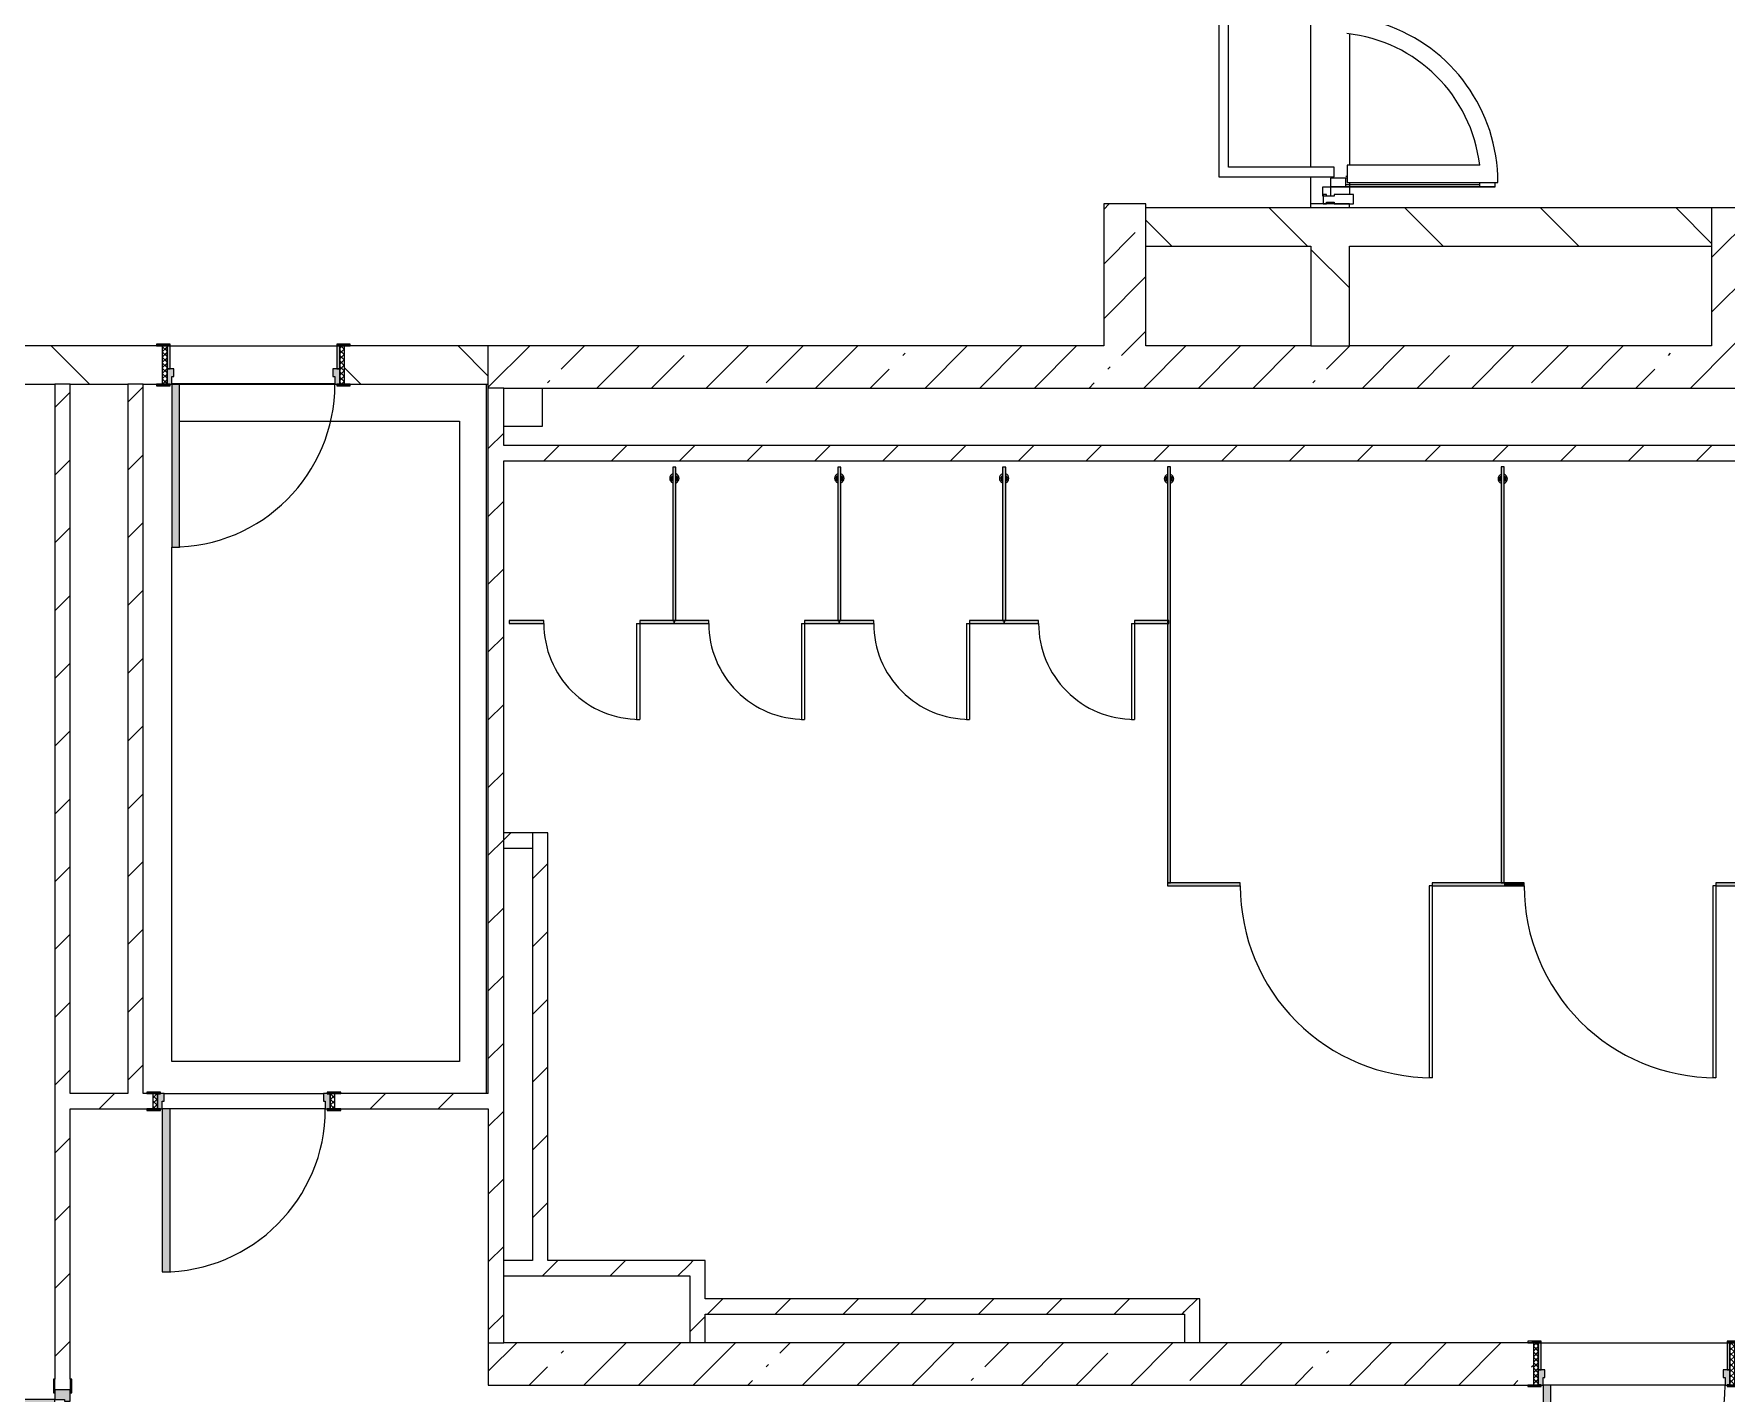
# Model space of a CAD drawing. Header units: millimetres. Extents: x 35092 to 251863, y -8553 to 29549.
# Drawn here: x 216693 to 225518, y 5138 to 12227 of the extents above; entities that cross this region are included whole.
import ezdxf

# ---------------------------------------------------------------- set-up
doc = ezdxf.new("R2010")
doc.units = ezdxf.units.MM
for name, color, linetype, lineweight in [('A-DETL-1', 7, 'Continuous', 5), ('A-DOOR-6', 7, 'Continuous', 5), ('A-GENM-2', 7, 'Continuous', 5), ('A-GLAZ-CWMG-2', 7, 'Continuous', 5), ('A-WALL', 7, 'Continuous', 9), ('I-WALL-3', 7, 'Continuous', 5)]:
    doc.layers.add(name, color=color, linetype=linetype, lineweight=lineweight)
for name, color, linetype, lineweight, true_color in [('A-DETL-GENF-3', 7, 'Continuous', 5, 0xaaaaaa), ('A-DOOR-2', 7, 'Continuous', 5, 0xaaaaaa), ('A-DOOR-3', 7, 'Continuous', 5, 0xe2e2e2), ('A-DOOR-FRAM-3', 7, 'Continuous', 5, 0xe2e2e2), ('A-DOOR-FRAM-4', 7, 'Continuous', 5, 0xaaaaaa), ('A-FLOR-1', 7, 'Continuous', 5, 0xaaaaaa), ('A-GENM-3', 7, 'Continuous', 5, 0xe2ddcd)]:
    doc.layers.add(name, color=color, linetype=linetype, lineweight=lineweight, true_color=true_color)
pattern_1 = [(45, (124852.98, 0), (-176.7767, 176.7767), [])]
pattern_2 = [(45, (124853, 0), (-285.1231, 285.1231), []), (45, (125138.1, 0), (-285.1231, 285.1231), [504.031, -100.806, 16.764, -84.042])]
pattern_3 = [(135, (124853, 0), (-353.5534, -353.5534), [])]

# ---------------------------------------------------------------- blocks, each defined once
blk = doc.blocks.new('110_Дверь_СКБ_1Ст_Внутренняя1 - Д-7а_л__950x2100h_Туалет-V293-2_2_2_птичка')
at = {"layer": 'A-DOOR-2'}
h = blk.add_hatch(dxfattribs=at)
h.set_pattern_fill('FP_118', color=256, style=0, pattern_type=2)
h.set_pattern_definition([(135, (1776.41, 174.685), (-14.14214, -14.14214), []), (225, (1776.41, 174.685), (14.14214, -14.14214), [])])
h.paths.add_polyline_path([(537.5, 110), (512.5, 110), (512.5, -110), (537.5, -110)])
at = {"layer": 'A-DOOR-3'}
h = blk.add_hatch(color=256, dxfattribs=at)
h.paths.add_polyline_path([(-487.5, 110), (-487.5, 30), (-452.5, 30), (-452.5, 70), (-462.5, 70), (-462.5, 110), (-472.5, 110)])
h.paths.add_polyline_path([(497.5, 110), (487.5, 110), (487.5, 70), (477.5, 70), (477.5, 30), (512.5, 30), (512.5, 110)])
at = {"layer": 'A-DOOR-FRAM-3'}
for points in [[(487.5, 1060), (447.5, 1060), (447.5, 110), (487.5, 112), (487.5, 692.5)], [(-512.5, 118), (-542.5, 118), (-542.5, 110), (-472.5, 110), (-472.5, 118), (-498.3, 118)], [(567.5, 118), (497.5, 118), (497.5, 110), (567.5, 110)], [(-487.5, 30), (-487.5, -110), (-472.5, -110), (-472.5, 30)], [(497.5, 30), (497.5, -110), (512.5, -110), (512.5, 30)], [(-487.5, -110), (-542.5, -110), (-542.5, -118), (-472.5, -118), (-472.5, -110)], [(567.5, -110), (497.5, -110), (497.5, -118), (567.5, -114)]]:
    blk.add_hatch(color=256, dxfattribs=at).paths.add_polyline_path(points)
at = {"layer": 'A-DOOR-FRAM-4'}
h = blk.add_hatch(dxfattribs=at)
h.set_pattern_fill('FP_119', color=256, style=0, pattern_type=2)
h.set_pattern_definition([(45, (-346.384, 174.685), (-14.1421, 14.1421), []), (135, (-346.384, 174.685), (-14.1421, -14.1421), [])])
h.paths.add_polyline_path([(-512.5, 110), (-512.5, -110), (-487.5, -110), (-487.5, 110)])
at = {"layer": 'A-DOOR-2'}
for p, q in [((487.5, 1060), (447.5, 1060)), ((447.5, 1060), (447.5, 110)), ((487.5, 110), (487.5, 1060)), ((447.5, 110), (487.5, 110))]:
    blk.add_line(p, q, dxfattribs=at)
blk.add_arc((487.5, 110), 950, 90, 180, dxfattribs=at)
at = {"layer": 'A-DOOR-FRAM-4'}
for p, q in [((-472.5, 118), (-542.5, 118)), ((-542.5, 118), (-542.5, 110)), ((-542.5, 110), (-472.5, 110)), ((-487.5, 110), (-512.5, 110)), ((-512.5, 110), (-512.5, -110)), ((-462.5, 110), (-487.5, 110)), ((-487.5, 110), (-487.5, 30)), ((-487.5, -110), (-487.5, 110)), ((-472.5, 110), (-487.5, 110)), ((-487.5, 110), (-487.5, 109)), ((-487.5, 109), (-472.5, 109)), ((-472.5, 110), (-472.5, 118)), ((-472.5, 109), (-472.5, 110)), ((-462.5, 70), (-462.5, 110)), ((487.5, 110), (487.5, 70)), ((512.5, 110), (487.5, 110)), ((567.5, 118), (497.5, 118)), ((497.5, 118), (497.5, 110)), ((512.5, 110), (497.5, 110)), ((497.5, 110), (497.5, 109)), ((497.5, 110), (567.5, 110)), ((497.5, 109), (512.5, 109)), ((512.5, 30), (512.5, 110)), ((537.5, 110), (512.5, 110)), ((512.5, 110), (512.5, -110)), ((512.5, 109), (512.5, 110)), ((537.5, -110), (537.5, 110)), ((567.5, 110), (567.5, 118)), ((-487.5, 30), (-452.5, 30)), ((-472.5, 30), (-487.5, 30)), ((-487.5, 30), (-487.5, -110)), ((-472.5, -110), (-472.5, 30)), ((-452.5, 70), (-462.5, 70)), ((-452.5, 30), (-452.5, 70)), ((487.5, 70), (477.5, 70)), ((477.5, 70), (477.5, 30)), ((477.5, 30), (512.5, 30)), ((512.5, 30), (497.5, 30)), ((497.5, 30), (497.5, -110)), ((512.5, -110), (512.5, 30)), ((-472.5, -110), (-542.5, -110)), ((-542.5, -110), (-542.5, -118)), ((-542.5, -118), (-472.5, -118)), ((-512.5, -110), (-487.5, -110)), ((-487.5, -110), (-472.5, -110)), ((-472.5, -118), (-472.5, -110)), ((497.5, -110), (512.5, -110)), ((567.5, -110), (497.5, -110)), ((497.5, -110), (497.5, -118)), ((497.5, -118), (567.5, -118)), ((512.5, -110), (537.5, -110)), ((567.5, -118), (567.5, -110))]:
    blk.add_line(p, q, dxfattribs=at)
blk = doc.blocks.new('110_Дверь_СКБ_2Ст - Д-5_п_ Из игровой в коридор-32215844-2_2_2_птичка')
at = {"layer": 'A-DOOR-3'}
for points in [[(-637.5, 41.1), (-637.5, 40), (-587.5, 42.2), (-587.5, 940), (-637.5, 940), (-637.5, 232.6)], [(612.5, 57.5), (612.5, 40), (662.5, 42.7), (662.5, 440), (612.5, 440), (612.5, 126.4)]]:
    blk.add_hatch(color=256, dxfattribs=at).paths.add_polyline_path(points)
h = blk.add_hatch(color=256, dxfattribs=at)
h.paths.add_polyline_path([(-687.5, 38.6), (-687.5, -40), (-627.5, -40), (-627.5, -10), (-637.5, -10), (-637.5, 40), (-687.5, 40)])
h.paths.add_polyline_path([(652.5, -20), (652.5, -40), (712.5, -38.6), (712.5, 40), (662.5, 40), (662.5, -10), (652.5, -10)])
at = {"layer": 'A-DOOR-FRAM-3'}
for points in [[(-742.5, 40), (-672.5, 40.3), (-672.5, 48), (-742.5, 48)], [(697.5, 48), (697.5, 40), (767.5, 40), (765.4, 48), (712.5, 48)], [(-742.5, -48), (-672.5, -48), (-672.5, -40), (-742.5, -43.9)], [(697.5, -48), (767.5, -48), (767.5, -40), (697.5, -40)]]:
    blk.add_hatch(color=256, dxfattribs=at).paths.add_polyline_path(points)
at = {"layer": 'A-DOOR-2'}
for p, q in [((-637.5, 940), (-637.5, 40)), ((-587.5, 940), (-637.5, 940)), ((-587.5, 40), (-587.5, 940)), ((662.5, 440), (612.5, 440)), ((612.5, 440), (612.5, 40)), ((662.5, 40), (662.5, 440)), ((-637.5, 40), (-587.5, 40)), ((612.5, 40), (662.5, 40))]:
    blk.add_line(p, q, dxfattribs=at)
for centre, radius, start, end in [((-637.5, 40), 900, 0, 90), ((662.5, 40), 400, 90, 180)]:
    blk.add_arc(centre, radius, start, end, dxfattribs=at)
at = {"layer": 'A-DOOR-FRAM-4'}
for p, q in [((-672.5, 48), (-742.5, 48)), ((-742.5, 48), (-742.5, 40)), ((-742.5, 40), (-672.5, 40)), ((-637.5, 40), (-687.5, 40)), ((-687.5, 40), (-687.5, -40)), ((-672.5, 40), (-672.5, 48)), ((-637.5, -10), (-637.5, 40)), ((662.5, 40), (662.5, -10)), ((712.5, 40), (662.5, 40)), ((767.5, 48), (697.5, 48)), ((697.5, 48), (697.5, 40)), ((697.5, 40), (767.5, 40)), ((712.5, -40), (712.5, 40)), ((767.5, 40), (767.5, 48)), ((-672.5, -40), (-742.5, -40)), ((-742.5, -40), (-742.5, -48)), ((-742.5, -48), (-672.5, -48)), ((-672.5, -39), (-687.5, -39)), ((-687.5, -39), (-687.5, -40)), ((-687.5, -40), (-627.5, -40)), ((-687.5, -40), (-672.5, -40)), ((-672.5, -40), (-672.5, -39)), ((-672.5, -48), (-672.5, -40)), ((-627.5, -10), (-637.5, -10)), ((-627.5, -40), (-627.5, -10)), ((662.5, -10), (652.5, -10)), ((652.5, -10), (652.5, -40)), ((652.5, -40), (712.5, -40)), ((712.5, -39), (697.5, -39)), ((697.5, -39), (697.5, -40)), ((697.5, -40), (712.5, -40)), ((767.5, -40), (697.5, -40)), ((697.5, -40), (697.5, -48)), ((697.5, -48), (767.5, -48)), ((712.5, -40), (712.5, -39)), ((767.5, -48), (767.5, -40))]:
    blk.add_line(p, q, dxfattribs=at)
blk = doc.blocks.new('110_Дверь_СКБ_1Ст_Внутренняя1 - Д-8 950x2100h_охрана-V256-2_2_2_птичка')
at = {"layer": 'A-DOOR-2'}
h = blk.add_hatch(dxfattribs=at)
h.set_pattern_fill('FP_102', color=256, style=0, pattern_type=2)
h.set_pattern_definition([(135, (1826.41, 164.685), (-14.14214, -14.14214), []), (225, (1826.41, 164.685), (14.14214, -14.14214), [])])
h.paths.add_polyline_path([(487.5, 100), (462.5, 100), (462.5, -100), (487.5, -100), (487.5, 92.9)])
at = {"layer": 'A-DOOR-3'}
h = blk.add_hatch(color=256, dxfattribs=at)
h.paths.add_polyline_path([(462.5, 100), (437.5, 100), (437.5, 60), (427.5, 60), (429.4, 20), (462.5, 20), (462.5, 92.9)])
h.paths.add_polyline_path([(-422.5, 100), (-437.5, 100), (-437.5, 20), (-402.5, 20), (-402.5, 60), (-412.5, 60), (-412.5, 100)])
at = {"layer": 'A-DOOR-FRAM-3'}
for points in [[(437.5, 950), (397.5, 950), (397.5, 100), (437.5, 100), (437.5, 755.1)], [(-488.9, 108), (-492.5, 108), (-492.5, 100), (-422.5, 100), (-422.5, 108), (-485.6, 108)], [(517.5, 108), (447.5, 108), (447.5, 100), (517.5, 100)], [(-437.5, 20), (-432.9, -100), (-422.5, -100), (-422.5, 20)], [(462.5, 20), (447.5, 20), (447.5, -100), (462.5, -100)], [(-485.6, -100), (-492.5, -100), (-492.5, -108), (-422.5, -108), (-422.5, -100), (-468.5, -100)], [(447.5, -100), (447.5, -108), (517.5, -108), (517.5, -100), (462.5, -100)]]:
    blk.add_hatch(color=256, dxfattribs=at).paths.add_polyline_path(points)
at = {"layer": 'A-DOOR-FRAM-4'}
h = blk.add_hatch(dxfattribs=at)
h.set_pattern_fill('FP_103', color=256, style=0, pattern_type=2)
h.set_pattern_definition([(45, (-296.384, 164.685), (-14.1421, 14.1421), []), (135, (-296.384, 164.685), (-14.1421, -14.1421), [])])
h.paths.add_polyline_path([(-437.5, 100), (-462.5, 100), (-462.5, -100), (-437.5, -100), (-437.5, -26.8)])
at = {"layer": 'A-DOOR-2'}
for p, q in [((437.5, 950), (397.5, 950)), ((397.5, 950), (397.5, 100)), ((437.5, 100), (437.5, 950)), ((397.5, 100), (437.5, 100))]:
    blk.add_line(p, q, dxfattribs=at)
blk.add_arc((437.5, 100), 850, 90, 180, dxfattribs=at)
at = {"layer": 'A-DOOR-FRAM-4'}
for p, q in [((-422.5, 108), (-492.5, 108)), ((-492.5, 108), (-492.5, 100)), ((-492.5, 100), (-422.5, 100)), ((-437.5, 100), (-462.5, 100)), ((-462.5, 100), (-462.5, -100)), ((-412.5, 100), (-437.5, 100)), ((-437.5, 100), (-437.5, 20)), ((-437.5, -100), (-437.5, 100)), ((-422.5, 100), (-437.5, 100)), ((-437.5, 100), (-437.5, 99)), ((-437.5, 99), (-422.5, 99)), ((-422.5, 100), (-422.5, 108)), ((-422.5, 99), (-422.5, 100)), ((-412.5, 60), (-412.5, 100)), ((437.5, 100), (437.5, 60)), ((462.5, 100), (437.5, 100)), ((517.5, 108), (447.5, 108)), ((447.5, 108), (447.5, 100)), ((462.5, 100), (447.5, 100)), ((447.5, 100), (447.5, 99)), ((447.5, 100), (517.5, 100)), ((447.5, 99), (462.5, 99)), ((462.5, 20), (462.5, 100)), ((487.5, 100), (462.5, 100)), ((462.5, 100), (462.5, -100)), ((462.5, 99), (462.5, 100)), ((487.5, -100), (487.5, 100)), ((517.5, 100), (517.5, 108)), ((-437.5, 20), (-402.5, 20)), ((-422.5, 20), (-437.5, 20)), ((-437.5, 20), (-437.5, -100)), ((-422.5, -100), (-422.5, 20)), ((-402.5, 60), (-412.5, 60)), ((-402.5, 20), (-402.5, 60)), ((437.5, 60), (427.5, 60)), ((427.5, 60), (427.5, 20)), ((427.5, 20), (462.5, 20)), ((462.5, 20), (447.5, 20)), ((447.5, 20), (447.5, -100)), ((462.5, -100), (462.5, 20)), ((-422.5, -100), (-492.5, -100)), ((-492.5, -100), (-492.5, -108)), ((-492.5, -108), (-422.5, -108)), ((-462.5, -100), (-437.5, -100)), ((-437.5, -100), (-422.5, -100)), ((-422.5, -108), (-422.5, -100)), ((447.5, -100), (462.5, -100)), ((517.5, -100), (447.5, -100)), ((447.5, -100), (447.5, -108)), ((447.5, -108), (517.5, -108)), ((462.5, -100), (487.5, -100)), ((517.5, -108), (517.5, -100))]:
    blk.add_line(p, q, dxfattribs=at)
blk = doc.blocks.new('110_Дверь_СКБ_1Ст_Внутренняя1 - Д-8 950x2100h_охрана-V296-2_2_2_птичка')
at = {"layer": 'A-DOOR-2'}
h = blk.add_hatch(dxfattribs=at)
h.set_pattern_fill('FP_122', color=256, style=0, pattern_type=2)
h.set_pattern_definition([(135, (1826.41, 104.685), (-14.14214, -14.14214), []), (225, (1826.41, 104.685), (14.14214, -14.14214), [])])
h.paths.add_polyline_path([(462.5, 40), (462.5, -40), (487.5, -40), (487.5, 40)])
at = {"layer": 'A-DOOR-3'}
h = blk.add_hatch(color=256, dxfattribs=at)
h.paths.add_polyline_path([(-437.5, 40), (-437.5, -40), (-402.5, -40), (-402.5, 0), (-412.5, 0), (-412.5, 40)])
h.paths.add_polyline_path([(462.5, 40), (437.5, 38.6), (437.5, 0), (427.5, 0), (427.5, -40), (462.5, -38), (462.5, 38.6)])
at = {"layer": 'A-DOOR-FRAM-3'}
for points in [[(397.5, 890), (397.5, 40), (437.5, 40), (437.5, 890)], [(-472.5, 48), (-492.5, 48), (-492.5, 40), (-422.5, 44), (-422.5, 48), (-462.5, 48)], [(517.5, 48), (447.5, 48), (447.5, 40), (517.5, 40)], [(-422.5, -40), (-492.5, -41.4), (-492.5, -48), (-422.5, -48), (-422.5, -41.4)], [(487.5, -40), (447.5, -40.1), (447.5, -48), (517.5, -48), (517.5, -40)]]:
    blk.add_hatch(color=256, dxfattribs=at).paths.add_polyline_path(points)
at = {"layer": 'A-DOOR-FRAM-4'}
h = blk.add_hatch(dxfattribs=at)
h.set_pattern_fill('FP_123', color=256, style=0, pattern_type=2)
h.set_pattern_definition([(45, (-296.384, 104.685), (-14.1421, 14.1421), []), (135, (-296.384, 104.685), (-14.1421, -14.1421), [])])
h.paths.add_polyline_path([(-462.5, 40), (-462.5, -40), (-437.5, -40), (-437.5, 40)])
at = {"layer": 'A-DOOR-2'}
for p, q in [((437.5, 890), (397.5, 890)), ((397.5, 890), (397.5, 40)), ((437.5, 40), (437.5, 890)), ((397.5, 40), (437.5, 40))]:
    blk.add_line(p, q, dxfattribs=at)
blk.add_arc((437.5, 40), 850, 90, 180, dxfattribs=at)
at = {"layer": 'A-DOOR-FRAM-4'}
for p, q in [((-422.5, 48), (-492.5, 48)), ((-492.5, 48), (-492.5, 40)), ((-492.5, 40), (-422.5, 40)), ((-437.5, 40), (-462.5, 40)), ((-462.5, 40), (-462.5, -40)), ((-412.5, 40), (-437.5, 40)), ((-437.5, 40), (-437.5, -40)), ((-437.5, -40), (-437.5, 40)), ((-422.5, 40), (-437.5, 40)), ((-437.5, 40), (-437.5, 39)), ((-437.5, 39), (-422.5, 39)), ((-422.5, 40), (-422.5, 48)), ((-422.5, 39), (-422.5, 40)), ((-412.5, 0), (-412.5, 40)), ((-402.5, 0), (-412.5, 0)), ((-402.5, -40), (-402.5, 0)), ((437.5, 0), (427.5, 0)), ((427.5, 0), (427.5, -40)), ((437.5, 40), (437.5, 0)), ((462.5, 40), (437.5, 40)), ((517.5, 48), (447.5, 48)), ((447.5, 48), (447.5, 40)), ((462.5, 40), (447.5, 40)), ((447.5, 40), (447.5, 39)), ((447.5, 40), (517.5, 40)), ((447.5, 39), (462.5, 39)), ((462.5, -40), (462.5, 40)), ((487.5, 40), (462.5, 40)), ((462.5, 40), (462.5, -40)), ((462.5, 39), (462.5, 40)), ((487.5, -40), (487.5, 40)), ((517.5, 40), (517.5, 48)), ((-422.5, -40), (-492.5, -40)), ((-492.5, -40), (-492.5, -48)), ((-492.5, -48), (-422.5, -48)), ((-462.5, -40), (-437.5, -40)), ((-422.5, -39), (-437.5, -39)), ((-437.5, -39), (-437.5, -40)), ((-437.5, -40), (-402.5, -40)), ((-437.5, -40), (-422.5, -40)), ((-422.5, -40), (-422.5, -39)), ((-422.5, -48), (-422.5, -40)), ((427.5, -40), (462.5, -40)), ((462.5, -39), (447.5, -39)), ((447.5, -39), (447.5, -40)), ((447.5, -40), (462.5, -40)), ((517.5, -40), (447.5, -40)), ((447.5, -40), (447.5, -48)), ((447.5, -48), (517.5, -48)), ((462.5, -40), (462.5, -39)), ((462.5, -40), (487.5, -40)), ((517.5, -48), (517.5, -40))]:
    blk.add_line(p, q, dxfattribs=at)
blk = doc.blocks.new('131_Сантехническая перегородка 7 - СП-1-V369-2_2_2_птичка')
at = {"layer": 'A-GENM-3'}
blk.add_hatch(color=256, dxfattribs=at).paths.add_polyline_path([(2165.9, 8), (-4.1, 8), (-4.1, -8), (2165.9, -8)])
at = {"layer": 'A-GENM-2'}
for p, q in [((2165.9, 8), (-4.1, 8)), ((-4.1, 8), (-4.1, -8)), ((2165.9, -8), (2165.9, 8)), ((-4.1, -8), (2165.9, -8))]:
    blk.add_line(p, q, dxfattribs=at)
at = {"layer": 'A-GENM-2', "flags": 128}
for points in [[(71.5, 8), (71.1, 8.5), (70.8, 9), (70.4, 9.5), (70, 9.9), (69.6, 10.4), (69.2, 10.8), (68.8, 11.2), (68.3, 11.6), (67.8, 12), (67.3, 12.3), (66.8, 12.7), (66.3, 13), (65.8, 13.3), (65.3, 13.6), (64.7, 13.8), (64.2, 14), (63.6, 14.3), (63, 14.4), (62.4, 14.6), (61.9, 14.7), (61.3, 14.9), (60.7, 14.9), (60.1, 15), (59.5, 15.1), (58.9, 15.1), (58.3, 15.1), (57.7, 15), (57.1, 15), (56.5, 14.9), (55.9, 14.8), (55.3, 14.7), (54.7, 14.5), (54.1, 14.4), (53.5, 14.2), (53, 13.9), (52.4, 13.7), (51.9, 13.4), (51.4, 13.2), (50.8, 12.9), (50.3, 12.5), (49.8, 12.2), (49.3, 11.8), (48.9, 11.4), (48.4, 11), (48, 10.6), (47.6, 10.2), (47.2, 9.7), (46.8, 9.3), (46.4, 8.8), (46.1, 8.3), (45.9, 8)], [(45.9, -8), (46.3, -8.5), (46.6, -9), (47, -9.5), (47.4, -9.9), (47.8, -10.4), (48.2, -10.8), (48.6, -11.2), (49.1, -11.6), (49.6, -12), (50, -12.3), (50.5, -12.7), (51.1, -13), (51.6, -13.3), (52.1, -13.6), (52.7, -13.8), (53.2, -14), (53.8, -14.3), (54.4, -14.4), (54.9, -14.6), (55.5, -14.7), (56.1, -14.9), (56.7, -14.9), (57.3, -15), (57.9, -15.1), (58.5, -15.1), (59.1, -15.1), (59.7, -15), (60.3, -15), (60.9, -14.9), (61.5, -14.8), (62.1, -14.7), (62.7, -14.5), (63.3, -14.4), (63.8, -14.2), (64.4, -13.9), (65, -13.7), (65.5, -13.4), (66, -13.2), (66.6, -12.9), (67.1, -12.5), (67.6, -12.2), (68, -11.8), (68.5, -11.4), (69, -11), (69.4, -10.6), (69.8, -10.2), (70.2, -9.7), (70.6, -9.3), (70.9, -8.8), (71.3, -8.3), (71.5, -8)]]:
    blk.add_lwpolyline(points, dxfattribs=at)
at = {"layer": 'A-GENM-2'}
for radius, start, end in [(24.6, 19.91127, 160.08873), (17.6, 45, 135), (17.6, 45, 135), (15.1, 45, 135), (24.6, 199.91127, 340.08873), (17.6, 225, 315), (17.6, 225, 315), (15.1, 225, 315)]:
    blk.add_arc((58.7, 0), radius, start, end, dxfattribs=at)
blk = doc.blocks.new('131_Сантехническая перегородка 6 - СП-1-V370-2_2_2_птичка')
at = {"layer": 'A-GENM-3'}
blk.add_hatch(color=256, dxfattribs=at).paths.add_polyline_path([(800, 8), (0, 8), (0, -8), (800, -8)])
at = {"layer": 'A-GENM-2'}
for p, q in [((800, 8), (0, 8)), ((0, 8), (0, -8)), ((800, -8), (800, 8)), ((0, -8), (800, -8))]:
    blk.add_line(p, q, dxfattribs=at)
at = {"layer": 'A-GENM-2', "flags": 128}
for points in [[(71.5, 8), (71.1, 8.5), (70.8, 9), (70.4, 9.5), (70, 9.9), (69.6, 10.4), (69.2, 10.8), (68.8, 11.2), (68.3, 11.6), (67.8, 12), (67.3, 12.3), (66.8, 12.7), (66.3, 13), (65.8, 13.3), (65.3, 13.6), (64.7, 13.8), (64.2, 14), (63.6, 14.3), (63, 14.4), (62.4, 14.6), (61.9, 14.7), (61.3, 14.9), (60.7, 14.9), (60.1, 15), (59.5, 15.1), (58.9, 15.1), (58.3, 15.1), (57.7, 15), (57.1, 15), (56.5, 14.9), (55.9, 14.8), (55.3, 14.7), (54.7, 14.5), (54.1, 14.4), (53.5, 14.2), (53, 13.9), (52.4, 13.7), (51.9, 13.4), (51.4, 13.2), (50.8, 12.9), (50.3, 12.5), (49.8, 12.2), (49.3, 11.8), (48.9, 11.4), (48.4, 11), (48, 10.6), (47.6, 10.2), (47.2, 9.7), (46.8, 9.3), (46.4, 8.8), (46.1, 8.3), (45.9, 8)], [(45.9, -8), (46.3, -8.5), (46.6, -9), (47, -9.5), (47.4, -9.9), (47.8, -10.4), (48.2, -10.8), (48.6, -11.2), (49.1, -11.6), (49.6, -12), (50, -12.3), (50.5, -12.7), (51.1, -13), (51.6, -13.3), (52.1, -13.6), (52.7, -13.8), (53.2, -14), (53.8, -14.3), (54.4, -14.4), (54.9, -14.6), (55.5, -14.7), (56.1, -14.9), (56.7, -14.9), (57.3, -15), (57.9, -15.1), (58.5, -15.1), (59.1, -15.1), (59.7, -15), (60.3, -15), (60.9, -14.9), (61.5, -14.8), (62.1, -14.7), (62.7, -14.5), (63.3, -14.4), (63.8, -14.2), (64.4, -13.9), (65, -13.7), (65.5, -13.4), (66, -13.2), (66.6, -12.9), (67.1, -12.5), (67.6, -12.2), (68, -11.8), (68.5, -11.4), (69, -11), (69.4, -10.6), (69.8, -10.2), (70.2, -9.7), (70.6, -9.3), (70.9, -8.8), (71.3, -8.3), (71.5, -8)]]:
    blk.add_lwpolyline(points, dxfattribs=at)
at = {"layer": 'A-GENM-2'}
for radius, start, end in [(24.6, 19.91127, 160.08873), (17.6, 45, 135), (17.6, 45, 135), (15.1, 45, 135), (24.6, 199.91127, 340.08873), (17.6, 225, 315), (17.6, 225, 315), (15.1, 225, 315)]:
    blk.add_arc((58.7, 0), radius, start, end, dxfattribs=at)
blk = doc.blocks.new('131_Сантехническая перегородка_Дверь МГН - СД-1-V371-2_2_2_птичка')
at = {"layer": 'A-GENM-3'}
for points in [[(-350.5, 8), (-370, 8), (-366.5, -8), (10, -8), (10, 8), (-335.4, 8)], [(1010, 8), (1010, -8), (1390, -8), (1390, 8), (1374, 8)]]:
    blk.add_hatch(color=256, dxfattribs=at).paths.add_polyline_path(points)
at = {"layer": 'A-DOOR-6'}
for p, q in [((10, 1008), (26, 1008)), ((10, 8), (10, 1008)), ((26, 8), (26, 1008)), ((10, 8), (26, 8))]:
    blk.add_line(p, q, dxfattribs=at)
blk.add_arc((10, 8), 1000, 360, 90, dxfattribs=at)
at = {"layer": 'A-GENM-2'}
for p, q in [((10, 8), (-370, 8)), ((-370, 8), (-370, -8)), ((10, -8), (10, 8)), ((1390, 8), (1010, 8)), ((1010, 8), (1010, -8)), ((1390, -8), (1390, 8)), ((-370, -8), (10, -8)), ((1010, -8), (1390, -8))]:
    blk.add_line(p, q, dxfattribs=at)
blk = doc.blocks.new('131_Сантехническая перегородка_Дверь 5 - СД-1-V372-2_2_2_птичка')
at = {"layer": 'A-GENM-3'}
for points in [[(250, 8), (70, 8), (70, -8), (250, -8)], [(859, 8), (750, 8), (750, -8), (930, -8), (930, 8), (886.3, 8)]]:
    blk.add_hatch(color=256, dxfattribs=at).paths.add_polyline_path(points)
at = {"layer": 'A-DOOR-6'}
for p, q in [((266, 508), (250, 508)), ((250, 8), (250, 508)), ((266, 8), (266, 508)), ((266, 8), (250, 8))]:
    blk.add_line(p, q, dxfattribs=at)
blk.add_arc((250, 8), 500, 360, 90, dxfattribs=at)
at = {"layer": 'A-GENM-2'}
for p, q in [((250, 8), (70, 8)), ((70, 8), (70, -8)), ((250, -8), (250, 8)), ((930, 8), (750, 8)), ((750, 8), (750, -8)), ((930, -8), (930, 8)), ((70, -8), (250, -8)), ((750, -8), (930, -8))]:
    blk.add_line(p, q, dxfattribs=at)
blk = doc.blocks.new('131_Сантехническая перегородка_Дверь 5 - СД-1-V373-2_2_2_птичка')
at = {"layer": 'A-GENM-3'}
for points in [[(78, 8), (78, -8), (250, -8), (250, 8)], [(750, 8), (750, -8), (930, -8), (930, 8), (921.6, 8)]]:
    blk.add_hatch(color=256, dxfattribs=at).paths.add_polyline_path(points)
at = {"layer": 'A-DOOR-6'}
for p, q in [((266, 508), (250, 508)), ((250, 8), (250, 508)), ((266, 8), (266, 508)), ((266, 8), (250, 8))]:
    blk.add_line(p, q, dxfattribs=at)
blk.add_arc((250, 8), 500, 360, 90, dxfattribs=at)
at = {"layer": 'A-GENM-2'}
for p, q in [((250, 8), (70, 8)), ((70, 8), (70, -8)), ((250, -8), (250, 8)), ((930, 8), (750, 8)), ((750, 8), (750, -8)), ((930, -8), (930, 8)), ((70, -8), (250, -8)), ((750, -8), (930, -8))]:
    blk.add_line(p, q, dxfattribs=at)
blk = doc.blocks.new('131_Сантехническая перегородка_Дверь МГН 2 - СД-1-V374-2_2_2_птичка')
at = {"layer": 'A-GENM-3'}
for points in [[(-268.1, 8), (-430, 8), (-430, -8), (10, -8), (10, 8)], [(1010, 8), (1010, -8), (1110, -8), (1110, 8)]]:
    blk.add_hatch(color=256, dxfattribs=at).paths.add_polyline_path(points)
at = {"layer": 'A-DOOR-6'}
for p, q in [((10, 1008), (26, 1008)), ((10, 8), (10, 1008)), ((26, 8), (26, 1008)), ((10, 8), (26, 8))]:
    blk.add_line(p, q, dxfattribs=at)
blk.add_arc((10, 8), 1000, 360, 90, dxfattribs=at)
at = {"layer": 'A-GENM-2'}
for p, q in [((10, 8), (-430, 8)), ((-430, 8), (-430, -8)), ((10, -8), (10, 8)), ((1110, 8), (1010, 8)), ((1010, 8), (1010, -8)), ((1110, -8), (1110, 8)), ((-430, -8), (10, -8)), ((1010, -8), (1110, -8))]:
    blk.add_line(p, q, dxfattribs=at)
blk = doc.blocks.new('Дверь_Витражная_остекление_ - ВВ-7 остекление-32349468-2_2_2_птичка')
at = {"layer": 'A-DETL-GENF-3'}
for p, q in [((-815, -20), (-860, -20)), ((-860, -880), (-860, -20)), ((-815, -20), (-860, -20)), ((-860, -20), (-860, -880)), ((-815, -106.8), (-815, -20)), ((-815, -106.8), (-815, -20)), ((865, -103.8), (865, -20)), ((865, -20), (865, -103.8)), ((-860, -100), (-815, -100)), ((-850, -800), (-850, -100)), ((-806, -106.8), (-806, -100)), ((900, -100), (865, -100)), ((900, -800), (900, -140)), ((910, -880), (910, -140)), ((910, -880), (910, -140)), ((-860, -800), (-837.2, -800)), ((-860, -880), (-837.2, -880)), ((-860, -880), (-837.2, -880)), ((910, -800), (877.8, -800)), ((910, -880), (877.8, -880)), ((877.8, -880), (910, -880))]:
    blk.add_line(p, q, dxfattribs=at)
at = {"layer": 'A-DOOR-2'}
for p, q in [((-910, 20), (-860, 20)), ((-910, -20), (-910, 20)), ((-860, 20), (-860, -20)), ((860, 20), (910, 20)), ((860, -20), (860, 20)), ((910, 20), (910, -20)), ((-860, -20), (-910, -20)), ((-860, -880), (-860, -20)), ((910, -20), (860, -20)), ((860, -103.8), (860, -39))]:
    blk.add_line(p, q, dxfattribs=at)
for centre, start, end in [((-860, -20), 354.22155, 0), ((860, -20), 180, 185.77845), ((-860, -20), 270, 271.54729)]:
    blk.add_arc(centre, 860, start, end, dxfattribs=at)
blk = doc.blocks.new('Прямоугольный импост - Импост структурный с накладкой - 160мм Темный-32310142-2_2_2_птичка')
at = {"layer": 'A-GLAZ-CWMG-2'}
for p, q in [((-50, 0), (-50, 17)), ((-50, 17), (0, 17)), ((-40, 0), (-50, 0)), ((-40, -40), (-40, 0)), ((0, 0), (-10, 0)), ((-10, 0), (-10, -40)), ((0, 17), (0, 0)), ((-50, -140), (-50, -40)), ((-50, -40), (-40, -40)), ((-10, -40), (0, -40)), ((0, -40), (0, -140)), ((0, -140), (-50, -140))]:
    blk.add_line(p, q, dxfattribs=at)

msp = doc.modelspace()

# ---------------------------------------------------------------- hatches: boundary and pattern name
at = {"layer": 'I-WALL-3'}
h = msp.add_hatch(dxfattribs=at)
h.set_pattern_fill('FP_99', color=256, style=0, pattern_type=2)
h.set_pattern_definition(pattern_2)
h.paths.add_polyline_path([(222272, 10600), (222492, 10600), (222492, 11340), (222272, 11340), (222272, 10612.2)])
h = msp.add_hatch(dxfattribs=at)
h.set_pattern_fill('FP_100', color=256, style=0, pattern_type=2)
h.set_pattern_definition(pattern_3)
h.paths.add_polyline_path([(225149.5, 11120), (225442, 11120), (225442, 11320), (222492, 11320), (222492, 11120), (224234.5, 11120)])
h = msp.add_hatch(dxfattribs=at)
h.set_pattern_fill('FP_99', color=256, style=0, pattern_type=2)
h.set_pattern_definition(pattern_2)
h.paths.add_polyline_path([(225662, 10600), (225662, 11320), (225442, 11320), (225442, 10600)])
h = msp.add_hatch(dxfattribs=at)
h.set_pattern_fill('FP_100', color=256, style=0, pattern_type=2)
h.set_pattern_definition(pattern_3)
h.paths.add_polyline_path([(223353, 10600), (223553, 10600), (223553, 11120), (223353, 11120), (223353, 10615.1)])
h = msp.add_hatch(dxfattribs=at)
h.set_pattern_fill('FP_100', color=256, style=0, pattern_type=2)
h.set_pattern_definition(pattern_3)
h.paths.add_polyline_path([(218744.1, 10400), (219063, 10401.4), (219063, 10600), (218313, 10600), (218313, 10400), (218343, 10400)])
h.paths.add_polyline_path([(214463, 10400), (214838, 10403.4), (214838, 10600), (214463, 10600), (214463, 10405.4)])
h.paths.add_polyline_path([(216293, 10400), (217363, 10401.4), (217363, 10600), (216238, 10596.6), (216238, 10400), (216263, 10400)])
h = msp.add_hatch(dxfattribs=at)
h.set_pattern_fill('FP_99', color=256, style=0, pattern_type=2)
h.set_pattern_definition(pattern_2)
h.paths.add_polyline_path([(226463, 10380), (226463, 10600), (219063, 10600), (219063, 10380), (225662, 10380)])
h = msp.add_hatch(dxfattribs=at)
h.set_pattern_fill('FP_101', color=256, style=0, pattern_type=2)
h.set_pattern_definition(pattern_1)
h.paths.add_polyline_path([(216804.3, 125), (216883, 130.6), (216883, 3755), (216803, 3755), (216803, 125)])
h.paths.add_polyline_path([(216803, 5155), (216883, 5155), (216883, 10400), (216803, 10397.9), (216803, 5180)])
h = msp.add_hatch(dxfattribs=at)
h.set_pattern_fill('FP_101', color=256, style=0, pattern_type=2)
h.set_pattern_definition(pattern_1)
h.paths.add_polyline_path([(217183, 6700), (217263, 6700), (217263, 10400), (217183, 10395), (217183, 6827.6)])
h = msp.add_hatch(dxfattribs=at)
h.set_pattern_fill('FP_101', color=256, style=0, pattern_type=2)
h.set_pattern_definition(pattern_1)
h.paths.add_polyline_path([(219143, 5400), (219143, 10380), (219063, 10378), (219063, 5400)])
h = msp.add_hatch(dxfattribs=at)
h.set_pattern_fill('FP_101', color=256, style=0, pattern_type=2)
h.set_pattern_definition(pattern_1)
h.paths.add_polyline_path([(219373, 10000), (225933, 10000), (225933, 10080), (219143, 10080), (219143, 10000), (219253.2, 10000)])
h = msp.add_hatch(dxfattribs=at)
h.set_pattern_fill('FP_101', color=256, style=0, pattern_type=2)
h.set_pattern_definition(pattern_1)
h.paths.add_polyline_path([(219143, 7980), (219373, 7980), (219373, 8060), (219143, 8060), (219143, 8011.1)])
h = msp.add_hatch(dxfattribs=at)
h.set_pattern_fill('FP_101', color=256, style=0, pattern_type=2)
h.set_pattern_definition(pattern_1)
h.paths.add_polyline_path([(219293, 5830), (219373, 5830), (219373, 7980), (219293, 7980), (219293, 6620)])
h = msp.add_hatch(dxfattribs=at)
h.set_pattern_fill('FP_101', color=256, style=0, pattern_type=2)
h.set_pattern_definition(pattern_1)
h.paths.add_polyline_path([(216884.7, 6620), (217313, 6621.4), (217313, 6700), (216883, 6699.6), (216883, 6620)])
h.paths.add_polyline_path([(218263, 6620), (219063, 6620), (219063, 6700), (218263, 6700)])
h = msp.add_hatch(dxfattribs=at)
h.set_pattern_fill('FP_101', color=256, style=0, pattern_type=2)
h.set_pattern_definition(pattern_1)
h.paths.add_polyline_path([(220113, 5750), (220113, 5830), (219143, 5830), (219143, 5750), (219659.2, 5750)])
h = msp.add_hatch(dxfattribs=at)
h.set_pattern_fill('FP_101', color=256, style=0, pattern_type=2)
h.set_pattern_definition(pattern_1)
h.paths.add_polyline_path([(220113, 5400), (220193, 5400), (220193, 5830), (220113, 5830), (220113, 5550)])
h = msp.add_hatch(dxfattribs=at)
h.set_pattern_fill('FP_101', color=256, style=0, pattern_type=2)
h.set_pattern_definition(pattern_1)
h.paths.add_polyline_path([(220193, 5550), (222693, 5550), (222693, 5630), (220193, 5630)])
h = msp.add_hatch(dxfattribs=at)
h.set_pattern_fill('FP_101', color=256, style=0, pattern_type=2)
h.set_pattern_definition(pattern_1)
h.paths.add_polyline_path([(222693, 5400), (222773, 5400), (222773, 5630), (222693, 5630), (222693, 5550)])
h = msp.add_hatch(dxfattribs=at)
h.set_pattern_fill('FP_99', color=256, style=0, pattern_type=2)
h.set_pattern_definition(pattern_2)
h.paths.add_polyline_path([(225933, 5180), (226463, 5180), (226463, 5400), (225563, 5400), (225566.9, 5180), (225846.4, 5180)])
h.paths.add_polyline_path([(221113, 5180), (224513, 5180), (224513, 5400), (219063, 5400), (219063, 5180), (219659.2, 5180)])

# ---------------------------------------------------------------- linework, layer by layer
at = {"layer": 'A-DETL-1'}
for p, q in [((217453, 10207.5), (218913, 10207.5)), ((218913, 10207.5), (218913, 6867.5)), ((217413, 6867.5), (217413, 9550)), ((218913, 6867.5), (217413, 6867.5))]:
    msp.add_line(p, q, dxfattribs=at)
at = {"layer": 'A-FLOR-1'}
for p, q in [((222873, 13150), (222873, 11481.2)), ((222923, 11531.2), (222923, 13100)), ((222873, 11481.2), (223473, 11481.2)), ((223473, 11531.2), (222923, 11531.2)), ((223473, 11481.2), (223473, 11531.2)), ((224232.7, 11542.2), (223540.8, 11542.2)), ((223540.8, 11542.2), (223540.8, 11452.8)), ((223540.8, 11452.8), (224327.8, 11452.8)), ((218263, 10401.4), (217413, 10401.4)), ((217413, 10401), (218263, 10401)), ((219053, 6701.4), (219053, 10400)), ((219343, 10380), (219343, 10180)), ((219343, 10180), (219143, 10180)), ((217363, 6621.4), (218213, 6621.4)), ((218293, 6701.4), (219053, 6701.4))]:
    msp.add_line(p, q, dxfattribs=at)
for radius, start, end in [(870, 360, 71.40745), (780, 6.57701, 84.00325)]:
    msp.add_arc((223457.8, 11452.8), radius, start, end, dxfattribs=at)
at = {"layer": 'A-WALL'}
for p, q in [((223353, 10600), (223553, 10600)), ((216883, 10400), (216803, 10400)), ((217263, 10400), (217183, 10400)), ((219143, 10380), (219063, 10380)), ((219063, 5400), (219143, 5400))]:
    msp.add_line(p, q, dxfattribs=at)
at = {"layer": 'I-WALL-3'}
for p, q in [((223353, 11531.2), (223353, 13100)), ((223553, 12226.3), (223553, 11542.2)), ((223353, 11320), (223353, 11481.2)), ((223553, 11452.8), (223553, 11390)), ((222272, 11340), (222272, 10600)), ((222492, 11340), (222272, 11340)), ((222492, 10600), (222492, 11340)), ((225442, 11320), (222492, 11320)), ((223553, 11340), (223353, 11340)), ((223553, 11320), (223553, 11340)), ((225442, 11320), (225442, 10600)), ((225662, 11320), (225442, 11320)), ((222492, 11120), (223353, 11120)), ((223353, 11120), (223353, 10600)), ((223553, 10600), (223553, 11120)), ((223553, 11120), (225442, 11120)), ((217333, 10600), (216293, 10600)), ((217403, 10600), (218273, 10600)), ((222272, 10600), (218343, 10600)), ((219063, 6700), (219063, 10600)), ((223353, 10600), (222492, 10600)), ((225442, 10600), (223553, 10600)), ((216293, 10400), (216803, 10400)), ((216803, 10400), (216803, 5210)), ((216883, 6700), (216883, 10400)), ((216883, 10400), (217183, 10400)), ((217183, 10400), (217183, 6700)), ((217263, 6700), (217263, 10400)), ((217263, 10400), (217333, 10400)), ((218263, 10400), (217453, 10400)), ((218343, 10400), (219063, 10400)), ((219143, 10080), (219143, 10380)), ((219143, 10380), (226463, 10380)), ((225933, 10080), (219143, 10080)), ((219143, 5400), (219143, 10000)), ((219143, 10000), (225933, 10000)), ((219373, 8060), (219143, 8060)), ((219293, 8060), (219293, 5830)), ((219373, 5830), (219373, 8060)), ((219143, 7980), (219293, 7980)), ((217183, 6700), (216883, 6700)), ((216883, 6620), (217283, 6620)), ((216883, 5210), (216883, 6620)), ((217283, 6700), (217263, 6700)), ((217373, 6700), (218203, 6700)), ((218213, 6620), (217403, 6620)), ((219063, 6700), (218293, 6700)), ((218293, 6620), (219063, 6620)), ((219063, 6620), (219063, 5180)), ((219293, 5830), (219143, 5830)), ((220193, 5830), (219373, 5830)), ((220193, 5630), (220193, 5830)), ((219143, 5750), (220113, 5750)), ((220113, 5750), (220113, 5400)), ((222773, 5630), (220193, 5630)), ((222773, 5400), (222773, 5630)), ((220193, 5550), (222693, 5550)), ((220193, 5400), (220193, 5550)), ((222693, 5550), (222693, 5400)), ((224483, 5400), (219143, 5400)), ((224553, 5400), (225523, 5400)), ((219063, 5180), (224483, 5180)), ((225513, 5180), (224603, 5180))]:
    msp.add_line(p, q, dxfattribs=at)

# ---------------------------------------------------------------- block references
at = {"layer": 'A-DOOR-2'}
for name, p, rotation in [('Дверь_Витражная_остекление_ - ВВ-7 остекление-32349468-2_2_2_птичка', (223434, 12290), 89.99999999999993), ('110_Дверь_СКБ_1Ст_Внутренняя1 - Д-8 950x2100h_охрана-V256-2_2_2_птичка', (217850.5, 10500), 180), ('110_Дверь_СКБ_1Ст_Внутренняя1 - Д-8 950x2100h_охрана-V296-2_2_2_птичка', (217800.5, 6660), 180), ('110_Дверь_СКБ_1Ст_Внутренняя1 - Д-7а_л__950x2100h_Туалет-V293-2_2_2_птичка', (225050.5, 5290), 180), ('110_Дверь_СКБ_2Ст - Д-5_п_ Из игровой в коридор-32215844-2_2_2_птичка', (216843, 4442.5), 89.99999999999991)]:
    msp.add_blockref(name, p, dxfattribs=dict(at, rotation=rotation))
at = {"layer": 'A-GENM-2'}
for name, p, rotation in [('131_Сантехническая перегородка 6 - СП-1-V370-2_2_2_птичка', (220033.6, 9968), 270.0000000000007), ('131_Сантехническая перегородка 6 - СП-1-V370-2_2_2_птичка', (220893.2, 9968), 270.0000000000007), ('131_Сантехническая перегородка 6 - СП-1-V370-2_2_2_птичка', (221752.9, 9968), 270.0000000000007), ('131_Сантехническая перегородка 7 - СП-1-V369-2_2_2_птичка', (222612.5, 9964.9), 269.9999999999999), ('131_Сантехническая перегородка 7 - СП-1-V369-2_2_2_птичка', (224353, 9964.9), 269.9999999999999), ('131_Сантехническая перегородка_Дверь 5 - СД-1-V372-2_2_2_птичка', (220102.5, 9160), 180), ('131_Сантехническая перегородка_Дверь 5 - СД-1-V372-2_2_2_птичка', (220962.5, 9160), 180), ('131_Сантехническая перегородка_Дверь 5 - СД-1-V372-2_2_2_птичка', (221822.5, 9160), 180), ('131_Сантехническая перегородка_Дверь 5 - СД-1-V373-2_2_2_птичка', (222682.5, 9160), 180), ('131_Сантехническая перегородка_Дверь МГН - СД-1-V371-2_2_2_птичка', (223994.5, 7791), 180), ('131_Сантехническая перегородка_Дверь МГН 2 - СД-1-V374-2_2_2_птичка', (225474.5, 7791), 180)]:
    msp.add_blockref(name, p, dxfattribs=dict(at, rotation=rotation))
at = {"layer": 'A-GLAZ-CWMG-2', "extrusion": (0, 0, -1), "rotation": 270.0000000000001}
msp.add_blockref('Прямоугольный импост - Импост структурный с накладкой - 160мм Темный-32310142-2_2_2_птичка', (-223434, 11340), dxfattribs=at)

doc.saveas('drawing.dxf')
